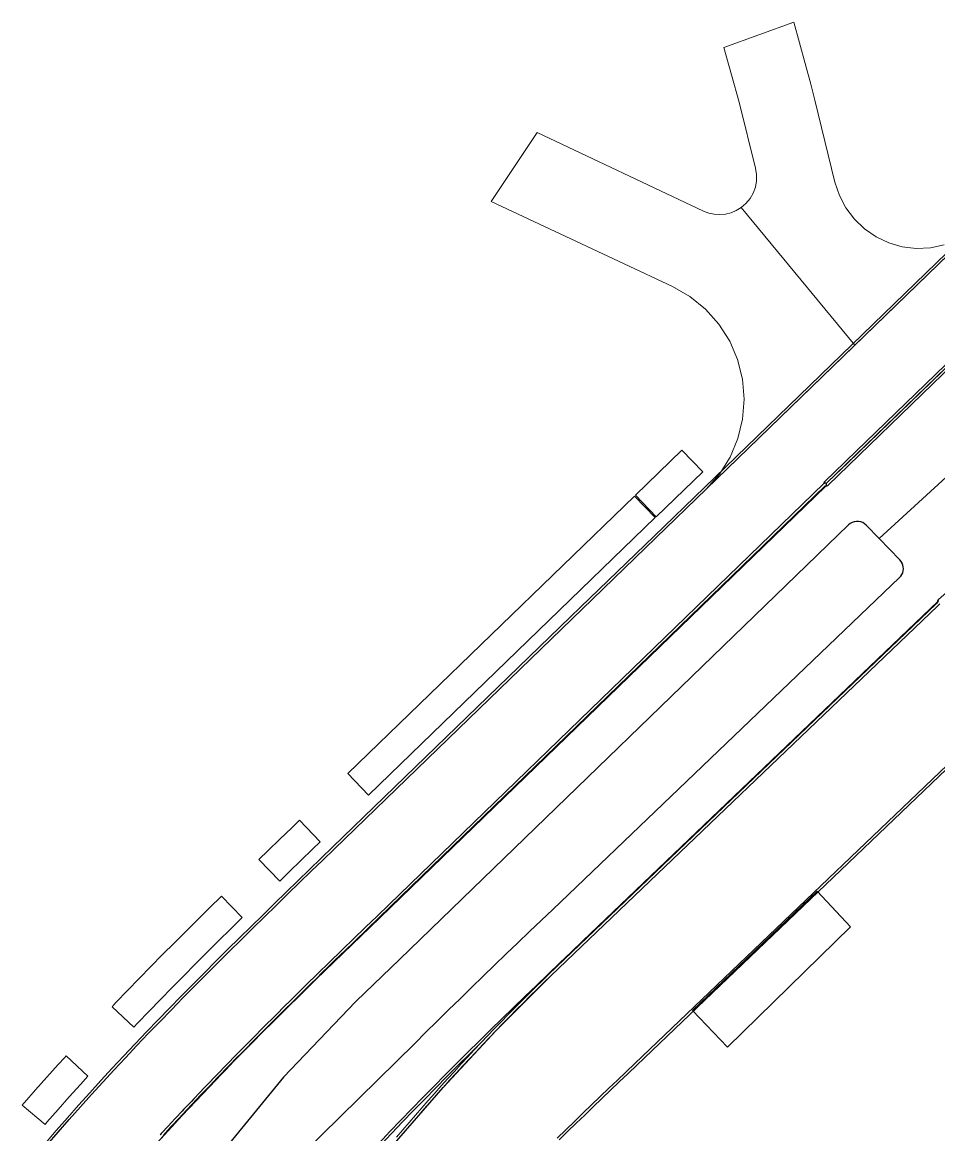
# Model space of a CAD drawing. Header units: metres. Extents: x 105145 to 106173, y 111785 to 118130.
# Drawn here: x 105927.6 to 106001.1, y 115505.4 to 115594.6 of the extents above; entities that cross this region are included whole.
import ezdxf

# ---------------------------------------------------------------- set-up
doc = ezdxf.new("R2010")
doc.units = ezdxf.units.M
for name, color, linetype, lineweight in [('10-PAV-BOCACALLE', 9, 'CONTINUOUS', 13), ('10-PAV-CALZADA-BRT', 12, 'CONTINUOUS', 30), ('10-PAV-CALZADA-MIXTA', 8, 'CONTINUOUS', 30), ('10-PAV-CICLORUTA', 76, 'CONTINUOUS', 18), ('10-PAV-PARADERO', 30, 'CONTINUOUS', 30), ('10-PAV-SARDINEL', 252, 'CONTINUOUS', 13)]:
    doc.layers.add(name, color=color, linetype=linetype, lineweight=lineweight)

msp = doc.modelspace()

# ---------------------------------------------------------------- linework, layer by layer
at = {"layer": '10-PAV-BOCACALLE'}
msp.add_lwpolyline([(106004.4336, 115578.4175), (105994.3791, 115568.6942), (105994.3791, 115568.6942), (105985.2412, 115579.73), (105985.6297, 115580.0621), (105985.9561, 115580.4554), (105986.211, 115580.8983), (105986.3871, 115581.3782), (105986.4792, 115581.8809), (105986.4845, 115582.3919), (105986.4031, 115582.8965), (105985.0821, 115588.1729), (105983.8466, 115592.5746), (105989.471, 115594.5918), (105990.8411, 115589.6185), (105991.1544, 115588.3451), (105992.7703, 115581.7773), (105993.1274, 115580.7067), (105993.6519, 115579.7074), (105994.3301, 115578.8054), (105995.1445, 115578.0241), (105996.0739, 115577.3839), (105997.094, 115576.9012), (105998.1785, 115576.5888), (105999.2991, 115576.4548), (106000.4266, 115576.5025), (106001.5318, 115576.7309)], dxfattribs=at)
msp.add_lwpolyline([(105985.2412, 115579.73), (105994.3791, 115568.6942), (105982.4415, 115557.1515), (105983.5051, 115558.3603), (105984.3609, 115559.7241), (105984.9867, 115561.2076), (105985.3664, 115562.7723), (105985.49, 115564.3776), (105985.3543, 115565.982), (105984.963, 115567.5438), (105984.3261, 115569.0225), (105983.4601, 115570.3799), (105982.3875, 115571.5807), (105981.1361, 115572.5938), (105979.7383, 115573.3929), (105975.8537, 115575.2158), (105965.1901, 115580.2196), (105968.8661, 115585.7401), (105982.2147, 115579.4539), (105982.6397, 115579.2919), (105983.0843, 115579.1959), (105983.5382, 115579.1683), (105983.9912, 115579.2096), (105984.4327, 115579.3189), (105984.8526, 115579.4937), (105985.2412, 115579.73)], close=True, dxfattribs=at)
at = {"layer": '10-PAV-CALZADA-BRT'}
for points in [[(105938.4159, 115504.7627), (105940.3827, 115506.9103), (105942.5741, 115509.2325), (105944.5497, 115511.2727), (105946.8249, 115513.5723), (105948.7343, 115515.4695), (105951.1281, 115517.8177), (105952.5691, 115519.2191), (105955.4463, 115522.0051), (105992.0635, 115557.4137), (105992.0773, 115557.4283), (105992.0886, 115557.4449), (105992.0971, 115557.4631), (105992.1025, 115557.4825), (105992.1049, 115557.5024), (105992.104, 115557.5225), (105992.0999, 115557.5422), (105992.0927, 115557.561), (105992.0826, 115557.5783), (105992.0699, 115557.5939), (105992.2358, 115557.7543), (105992.7695, 115558.2704), (105993.802, 115559.2688), (106010.5183, 115575.4333)], [(105942.5678, 115496.5041), (105959.0785, 115512.7175), (105959.9315, 115513.5713), (105960.8471, 115514.4805), (105961.7657, 115515.3865), (105962.6873, 115516.2897), (105963.6113, 115517.1903), (105964.5375, 115518.0887), (105965.4657, 115518.9851), (105966.3953, 115519.8799), (105967.3261, 115520.7735), (105968.2579, 115521.6661), (105969.1903, 115522.5581), (105970.1231, 115523.4497), (105997.9561, 115550.0527), (105998.061, 115550.1702), (105998.1462, 115550.3027), (105998.2096, 115550.4469), (105998.2495, 115550.5993), (105998.2649, 115550.756), (105998.2556, 115550.9133), (105998.2217, 115551.0671), (105998.1641, 115551.2137), (105998.0842, 115551.3494), (105997.9839, 115551.4709), (105996.3221, 115553.1896), (106015.2871, 115570.5531)], [(106015.2871, 115570.5531), (105996.3222, 115553.1897), (105995.2813, 115554.2657), (105995.1497, 115554.38), (105995.0002, 115554.4696), (105994.8374, 115554.532), (105994.6663, 115554.5652), (105994.492, 115554.5681), (105994.3199, 115554.5407), (105994.1551, 115554.4839), (105994.0027, 115554.3993), (105993.8673, 115554.2895), (105957.8339, 115519.4455), (105957.1383, 115518.7727), (105956.4429, 115518.0997), (105955.7477, 115517.4265), (105955.0529, 115516.7529), (105954.3587, 115516.0787), (105954.3149, 115516.0359), (105948.5159, 115510.0085), (105943.2204, 115503.5344)], [(106001.1044, 115548.1789), (106001.0824, 115548.1755), (106001.0614, 115548.1684), (106001.0419, 115548.1576), (106001.0245, 115548.1437), (105972.5415, 115520.9197), (105971.6097, 115520.0289), (105970.6791, 115519.1387), (105969.7485, 115518.2473), (105968.8207, 115517.3567), (105967.8951, 115516.4657), (105966.9717, 115515.5739), (105966.0513, 115514.6809), (105965.1337, 115513.7867), (105964.2195, 115512.8907), (105963.3091, 115511.9927), (105962.4027, 115511.0925), (105961.5005, 115510.1897), (105960.6029, 115509.2839), (105959.7101, 115508.3751), (105958.8229, 115507.4627), (105957.9411, 115506.5467), (105957.0653, 115505.6265), (105956.1957, 115504.7021)]]:
    msp.add_lwpolyline(points, dxfattribs=at)
at = {"layer": '10-PAV-CALZADA-MIXTA'}
for points in [[(105929.5681, 115504.5733), (105930.4481, 115505.5927), (105931.3343, 115506.6043), (105932.2263, 115507.6085), (105933.1235, 115508.6053), (105934.0259, 115509.5951), (105934.9327, 115510.5781), (105935.8439, 115511.5545), (105936.7591, 115512.5247), (105937.6779, 115513.4887), (105938.6001, 115514.4471), (105939.5253, 115515.3999), (105940.4531, 115516.3475), (105941.3833, 115517.2901), (105942.3155, 115518.2281), (105943.2495, 115519.1617), (105944.1849, 115520.0911), (105945.1217, 115521.0167), (105946.0591, 115521.9387), (105946.9973, 115522.8575), (105947.9357, 115523.7731), (105948.8741, 115524.6863), (105949.8105, 115525.5949), (105950.7487, 115526.5041), (105951.6863, 115527.4113), (105952.6227, 115528.3169), (105972.5012, 115547.5392), (105978.4051, 115553.2483), (105982.4415, 115557.1515), (106004.4336, 115578.4175)], [(106010.5183, 115575.4333), (105992.0699, 115557.5939), (105992.0548, 115557.6073), (105992.0377, 115557.6181), (105992.0191, 115557.626), (105991.9995, 115557.6308), (105991.9794, 115557.6325), (105991.9593, 115557.6309), (105991.9397, 115557.6261), (105991.9211, 115557.6182), (105991.904, 115557.6075), (105991.8895, 115557.5935), (105956.9677, 115523.8243), (105956.0327, 115522.9197), (105955.0979, 115522.0148), (105955.0357, 115521.9546), (105954.1638, 115521.1095), (105953.2302, 115520.2037), (105953.1058, 115520.0829), (105952.2976, 115519.2968), (105952.1422, 115519.1454), (105951.3664, 115518.3882), (105951.1804, 115518.2063), (105950.4371, 115517.4779), (105950.114, 115517.1605), (105949.5098, 115516.5656), (105949.0503, 115516.1121), (105948.5845, 115515.6512), (105947.9894, 115515.0607), (105947.6615, 115514.7344), (105947.1431, 115514.2171), (105946.7413, 115513.8148), (105946.2993, 115513.3709), (105945.8243, 115512.8922), (105945.4583, 115512.5221), (105944.9105, 115511.9662), (105944.7039, 115511.7557), (105944.0004, 115511.0366), (105943.952, 115510.9869), (105943.2029, 115510.2154), (105943.0942, 115510.1031), (105942.4565, 115509.4411), (105942.1922, 115509.1658), (105941.8059, 115508.7614), (105941.2946, 115508.2242), (105941.1575, 115508.0795), (105940.5118, 115507.3949), (105940.4018, 115507.2778), (105939.869, 115506.7076), (105939.5145, 115506.3268), (105939.2939, 115506.0885), (105938.7212, 115505.4674), (105938.6323, 115505.3706)], [(105957.2402, 115504.4531), (105961.3315, 115509.1662), (105965.5842, 115513.7342), (105969.9933, 115518.1515), (106001.0131, 115547.7797), (106001.2009, 115547.9591)], [(106013.7197, 115546.4335), (105976.7281, 115511.1011), (105976.0293, 115510.4337), (105975.3321, 115509.7673), (105974.6361, 115509.1015), (105973.9407, 115508.4353), (105973.2465, 115507.7689), (105972.5555, 115507.1037), (105971.8665, 115506.4387), (105971.1797, 115505.7735), (105970.4955, 115505.1081)]]:
    msp.add_lwpolyline(points, dxfattribs=at)
at = {"layer": '10-PAV-CICLORUTA'}
for points in [[(105982.1617, 115558.5503), (105978.4237, 115554.9355), (105976.7553, 115556.6607), (105980.4935, 115560.2755), (105982.1617, 115558.5503)], [(105978.3517, 115554.8659), (105955.3479, 115532.6213), (105953.6795, 115534.3467), (105976.6833, 115556.5913), (105978.3517, 115554.8659)], [(105951.4659, 115528.8675), (105950.8519, 115528.2737), (105949.9137, 115527.3659), (105948.9747, 115526.4559), (105948.2231, 115525.7267), (105946.5469, 115527.4443), (105947.3031, 115528.1783), (105948.2437, 115529.0895), (105949.1829, 115529.9983), (105949.7977, 115530.5929), (105951.4659, 115528.8675)], [(105945.2171, 115522.7935), (105944.2793, 115521.8713), (105943.3403, 115520.9435), (105942.4025, 115520.0117), (105941.4659, 115519.0755), (105940.5307, 115518.1345), (105939.5973, 115517.1887), (105938.6661, 115516.2375), (105937.7373, 115515.2811), (105936.8113, 115514.3187), (105936.5179, 115514.0109), (105934.7657, 115515.6481), (105934.8999, 115515.7919), (105935.0779, 115515.9787), (105936.0117, 115516.9491), (105936.9477, 115517.9131), (105937.8857, 115518.8711), (105938.8253, 115519.8233), (105939.7663, 115520.7701), (105940.7083, 115521.7117), (105941.6511, 115522.6483), (105942.5943, 115523.5803), (105943.5375, 115524.5081), (105943.5409, 115524.5113), (105945.2171, 115522.7935)], [(105932.8309, 115510.0655), (105932.2341, 115509.4109), (105931.3317, 115508.4083), (105930.4345, 115507.3981), (105929.5427, 115506.3801), (105929.3919, 115506.2055), (105927.5617, 115507.7553), (105927.6899, 115507.9067), (105927.7317, 115507.9551), (105928.6347, 115508.9859), (105929.5427, 115510.0081), (105930.4555, 115511.0223), (105930.9423, 115511.5563), (105931.0789, 115511.7025), (105932.8309, 115510.0655)]]:
    msp.add_lwpolyline(points, close=True, dxfattribs=at)
at = {"layer": '10-PAV-PARADERO'}
msp.add_lwpolyline([(105981.3435, 115515.3372), (105991.3543, 115524.8992), (105994.0214, 115522.0469), (105984.1505, 115512.4016), (105981.3435, 115515.3372)], close=True, dxfattribs=at)
at = {"layer": '10-PAV-SARDINEL'}
for points in [[(105929.4162, 115504.7035), (105930.2972, 115505.724), (105931.1844, 115506.7366), (105932.0772, 115507.7418), (105932.9753, 115508.7396), (105933.8785, 115509.7303), (105934.7861, 115510.7142), (105935.6981, 115511.6914), (105936.614, 115512.6623), (105937.5335, 115513.6271), (105938.4563, 115514.5861), (105939.3821, 115515.5395), (105940.3105, 115516.4877), (105941.2412, 115517.4309), (105942.1739, 115518.3694), (105943.1083, 115519.3034), (105944.0441, 115520.2332), (105944.9813, 115521.1592), (105945.9191, 115522.0815), (105946.8575, 115523.0005), (105947.7961, 115523.9163), (105948.7347, 115524.8297), (105949.6713, 115525.7385), (105950.6096, 115526.6478), (105951.5473, 115527.5551), (105952.4837, 115528.4607), (105972.3622, 115547.683), (105978.2661, 115553.3921), (105982.3025, 115557.2953), (106004.2946, 115578.5613)], [(106004.4336, 115578.4175), (105982.4415, 115557.1515), (105978.4051, 115553.2483), (105972.5012, 115547.5392), (105952.6227, 115528.3169), (105951.6863, 115527.4113), (105950.7487, 115526.5041), (105949.8105, 115525.5949), (105948.8741, 115524.6863), (105947.9357, 115523.7731), (105946.9973, 115522.8575), (105946.0591, 115521.9387), (105945.1217, 115521.0167), (105944.1849, 115520.0911), (105943.2495, 115519.1617), (105942.3155, 115518.2281), (105941.3833, 115517.2901), (105940.4531, 115516.3475), (105939.5253, 115515.3999), (105938.6001, 115514.4471), (105937.6779, 115513.4887), (105936.7591, 115512.5247), (105935.8439, 115511.5545), (105934.9327, 115510.5781), (105934.0259, 115509.5951), (105933.1235, 115508.6053), (105932.2263, 115507.6085), (105931.3343, 115506.6043), (105930.4481, 115505.5927), (105929.5681, 115504.5733)], [(106010.5183, 115575.4333), (105993.802, 115559.2688), (105992.7695, 115558.2704), (105992.2358, 115557.7543), (105992.2358, 115557.7543), (105992.0699, 115557.5939), (105992.0548, 115557.6073), (105992.0377, 115557.6181), (105992.0191, 115557.626), (105991.9995, 115557.6308), (105991.9794, 115557.6325), (105991.9593, 115557.6309), (105991.9397, 115557.6261), (105991.9211, 115557.6182), (105991.904, 115557.6075), (105991.8895, 115557.5935), (105991.8714, 115557.576), (105991.8699, 115557.5939), (105991.8729, 115557.6286), (105991.882, 115557.6623), (105991.8967, 115557.6939), (105991.9167, 115557.7225), (105991.9309, 115557.7377), (105992.0968, 115557.8981), (105992.6305, 115558.4142), (105993.663, 115559.4126), (106010.3793, 115575.5771)], [(105938.6323, 115505.3706), (105938.7212, 115505.4674), (105939.2939, 115506.0885), (105939.5145, 115506.3268), (105939.869, 115506.7076), (105940.4018, 115507.2778), (105940.5118, 115507.3949), (105941.1575, 115508.0795), (105941.2946, 115508.2242), (105941.8059, 115508.7614), (105942.1922, 115509.1658), (105942.4565, 115509.4411), (105943.0942, 115510.1031), (105943.2029, 115510.2154), (105943.952, 115510.9869), (105944.0004, 115511.0366), (105944.7039, 115511.7557), (105944.9105, 115511.9662), (105945.4583, 115512.5221), (105945.8243, 115512.8922), (105946.2993, 115513.3709), (105946.7413, 115513.8148), (105947.1431, 115514.2171), (105947.6615, 115514.7344), (105947.9894, 115515.0607), (105948.5845, 115515.6512), (105949.0503, 115516.1121), (105949.5098, 115516.5656), (105950.114, 115517.1605), (105950.4371, 115517.4779), (105951.1804, 115518.2063), (105951.3664, 115518.3882), (105952.1422, 115519.1454), (105952.2976, 115519.2968), (105953.1058, 115520.0829), (105953.2302, 115520.2037), (105954.1638, 115521.1095), (105955.0357, 115521.9546), (105955.0979, 115522.0148), (105956.0327, 115522.9197), (105956.9677, 115523.8243), (105991.8895, 115557.5935), (105991.904, 115557.6075), (105991.9211, 115557.6182), (105991.9397, 115557.6261), (105991.9593, 115557.6309), (105991.9794, 115557.6325), (105991.9995, 115557.6308), (105992.0191, 115557.626), (105992.0377, 115557.6181), (105992.0548, 115557.6073), (105992.0699, 115557.5939), (106010.5183, 115575.4333)], [(106010.6573, 115575.2895), (105992.2089, 115557.4501), (105992.1828, 115557.4287), (105992.1533, 115557.412), (105992.1215, 115557.4006), (105992.0882, 115557.3948), (105992.0544, 115557.3947), (105992.0211, 115557.4004), (105991.9892, 115557.4117), (105957.1068, 115523.6806), (105956.1718, 115522.776), (105955.237, 115521.8711), (105955.1749, 115521.811), (105954.3031, 115520.966), (105953.3695, 115520.0602), (105953.2452, 115519.9395), (105952.4371, 115519.1535), (105952.2819, 115519.0022), (105951.5062, 115518.2452), (105951.3203, 115518.0634), (105950.5772, 115517.3352), (105950.2543, 115517.0179), (105949.6502, 115516.4232), (105949.1909, 115515.9699), (105948.7253, 115515.5091), (105948.1304, 115514.9188), (105947.8027, 115514.5927), (105947.2845, 115514.0757), (105946.8829, 115513.6736), (105946.4412, 115513.2299), (105945.9664, 115512.7515), (105945.6007, 115512.3816), (105945.0531, 115511.826), (105944.8468, 115511.6157), (105944.1436, 115510.8969), (105944.0954, 115510.8475), (105943.3465, 115510.0762), (105943.2381, 115509.9642), (105942.6007, 115509.3025), (105942.3367, 115509.0275), (105941.9507, 115508.6234), (105941.4397, 115508.0865), (105941.3029, 115507.9421), (105940.6575, 115507.2579), (105940.5478, 115507.1411), (105940.0153, 115506.5712), (105939.6611, 115506.1907), (105939.4408, 115505.9528), (105938.8684, 115505.332)], [(105957.5912, 115505.1807), (105958.0955, 115505.7745), (105958.605, 115506.3692), (105959.1143, 115506.9586), (105959.629, 115507.5489), (105960.1435, 115508.1338), (105960.6632, 115508.7195), (105961.1828, 115509.3), (105961.7076, 115509.8812), (105962.2322, 115510.4571), (105962.7621, 115511.0337), (105963.2916, 115511.605), (105963.8265, 115512.177), (105964.361, 115512.7437), (105964.9008, 115513.311), (105965.4402, 115513.873), (105965.985, 115514.4357), (105966.5293, 115514.9929), (105967.0789, 115515.5508), (105967.628, 115516.1033), (105968.1825, 115516.6564), (105968.7364, 115517.2041), (105969.2956, 115517.7523), (105969.8546, 115518.2955), (106000.875, 115547.9243), (106001.0208, 115548.0637), (106001.011, 115548.0932), (106001.0059, 115548.1238), (106001.0057, 115548.1549), (106001.0103, 115548.1857), (106001.0197, 115548.2153), (106001.0336, 115548.2431), (106001.0517, 115548.2684), (106001.0735, 115548.2905), (106026.0442, 115570.1228)], [(105938.8684, 115505.332), (105939.4408, 115505.9528), (105939.6611, 115506.1907), (105940.0153, 115506.5712), (105940.5478, 115507.1411), (105940.6575, 115507.2579), (105941.3029, 115507.9421), (105941.4397, 115508.0865), (105941.9507, 115508.6234), (105942.3367, 115509.0275), (105942.6007, 115509.3025), (105943.2381, 115509.9642), (105943.3465, 115510.0762), (105944.0954, 115510.8475), (105944.1436, 115510.8969), (105944.8468, 115511.6157), (105945.0531, 115511.826), (105945.6007, 115512.3816), (105945.9664, 115512.7515), (105946.4412, 115513.2299), (105946.8829, 115513.6736), (105947.2845, 115514.0757), (105947.8027, 115514.5927), (105948.1304, 115514.9188), (105948.7253, 115515.5091), (105949.1909, 115515.9699), (105949.6502, 115516.4232), (105950.2543, 115517.0179), (105950.5772, 115517.3352), (105951.3203, 115518.0634), (105951.5062, 115518.2452), (105952.2819, 115519.0022), (105952.4371, 115519.1535), (105953.2452, 115519.9395), (105953.3695, 115520.0602), (105954.3031, 115520.966), (105955.1749, 115521.811), (105955.237, 115521.8711), (105956.1718, 115522.776), (105957.1068, 115523.6806), (105991.9892, 115557.4117), (105992.0167, 115557.4019), (105992.0454, 115557.3962), (105955.4463, 115522.0051), (105952.5691, 115519.2191), (105951.1281, 115517.8177), (105949.9295, 115516.6453), (105948.7343, 115515.4695), (105947.7779, 115514.5226), (105946.8249, 115513.5723), (105946.0639, 115512.8083), (105945.3055, 115512.0418), (105944.5497, 115511.2727), (105943.8886, 115510.5951), (105943.23, 115509.9151), (105942.5741, 115509.2325), (105941.8399, 115508.4619), (105941.1095, 115507.6878), (105940.3827, 115506.9103), (105939.7234, 115506.1979), (105939.0677, 115505.482), (105938.4159, 115504.7627)], [(105956.1957, 115504.7021), (105957.0653, 115505.6265), (105957.9411, 115506.5467), (105958.8229, 115507.4627), (105959.7101, 115508.3751), (105960.6029, 115509.2839), (105961.5005, 115510.1897), (105962.4027, 115511.0925), (105963.3091, 115511.9927), (105964.2195, 115512.8907), (105965.1337, 115513.7867), (105966.0513, 115514.6809), (105966.9717, 115515.5739), (105967.8951, 115516.4657), (105968.8207, 115517.3567), (105969.7485, 115518.2473), (105970.6791, 115519.1387), (105971.6097, 115520.0289), (105972.5415, 115520.9197), (106001.006, 115548.126), (106001.0109, 115548.0942), (106001.0208, 115548.0637), (106000.875, 115547.9243), (105969.8546, 115518.2955), (105969.2956, 115517.7523), (105968.7364, 115517.2041), (105968.1825, 115516.6564), (105967.628, 115516.1033), (105967.0789, 115515.5508), (105966.5293, 115514.9929), (105965.985, 115514.4357), (105965.4402, 115513.873), (105964.9008, 115513.311), (105964.4411, 115512.8279), (105964.3597, 115512.7481), (105963.4498, 115511.8506), (105962.5439, 115510.9509), (105961.6423, 115510.0486), (105960.7453, 115509.1434), (105959.8532, 115508.2353), (105958.9667, 115507.3237), (105958.0856, 115506.4084), (105957.2187, 115505.4978), (105957.2106, 115505.4891), (105957.1944, 115505.4729), (105956.3418, 115504.5656)], [(106001.2009, 115547.9591), (106001.0131, 115547.7797), (105969.9933, 115518.1515), (105969.4353, 115517.6092), (105968.8767, 115517.0616), (105968.3234, 115516.5145), (105967.7696, 115515.962), (105967.2211, 115515.4101), (105966.6721, 115514.8529), (105966.1284, 115514.2962), (105965.5842, 115513.7342), (105965.0454, 115513.1728), (105964.5062, 115512.6061), (105963.9723, 115512.0401), (105963.438, 115511.4687), (105962.909, 115510.8981), (105962.3797, 115510.322), (105961.8557, 115509.7468), (105961.3315, 115509.1662), (105960.8125, 115508.5865), (105960.2933, 115508.0013), (105959.7794, 115507.4171), (105959.2653, 115506.8274), (105958.7565, 115506.2387), (105958.2476, 115505.6447), (105957.744, 115505.0515)], [(105970.4955, 115505.1081), (105971.1797, 115505.7735), (105971.8665, 115506.4387), (105972.5555, 115507.1037), (105973.2465, 115507.7689), (105973.9407, 115508.4353), (105974.6361, 115509.1015), (105975.3321, 115509.7673), (105976.0293, 115510.4337), (105976.7281, 115511.1011), (106013.7197, 115546.4335)], [(106013.8578, 115546.2889), (105976.8662, 115510.9565), (105976.1675, 115510.2891), (105975.4704, 115509.6228), (105974.7745, 115508.9571), (105974.0792, 115508.291), (105973.3851, 115507.6247), (105972.6943, 115506.9597), (105972.0055, 115506.2949), (105971.319, 115505.63), (105970.6351, 115504.9649)]]:
    msp.add_lwpolyline(points, dxfattribs=at)

doc.saveas('drawing.dxf')
